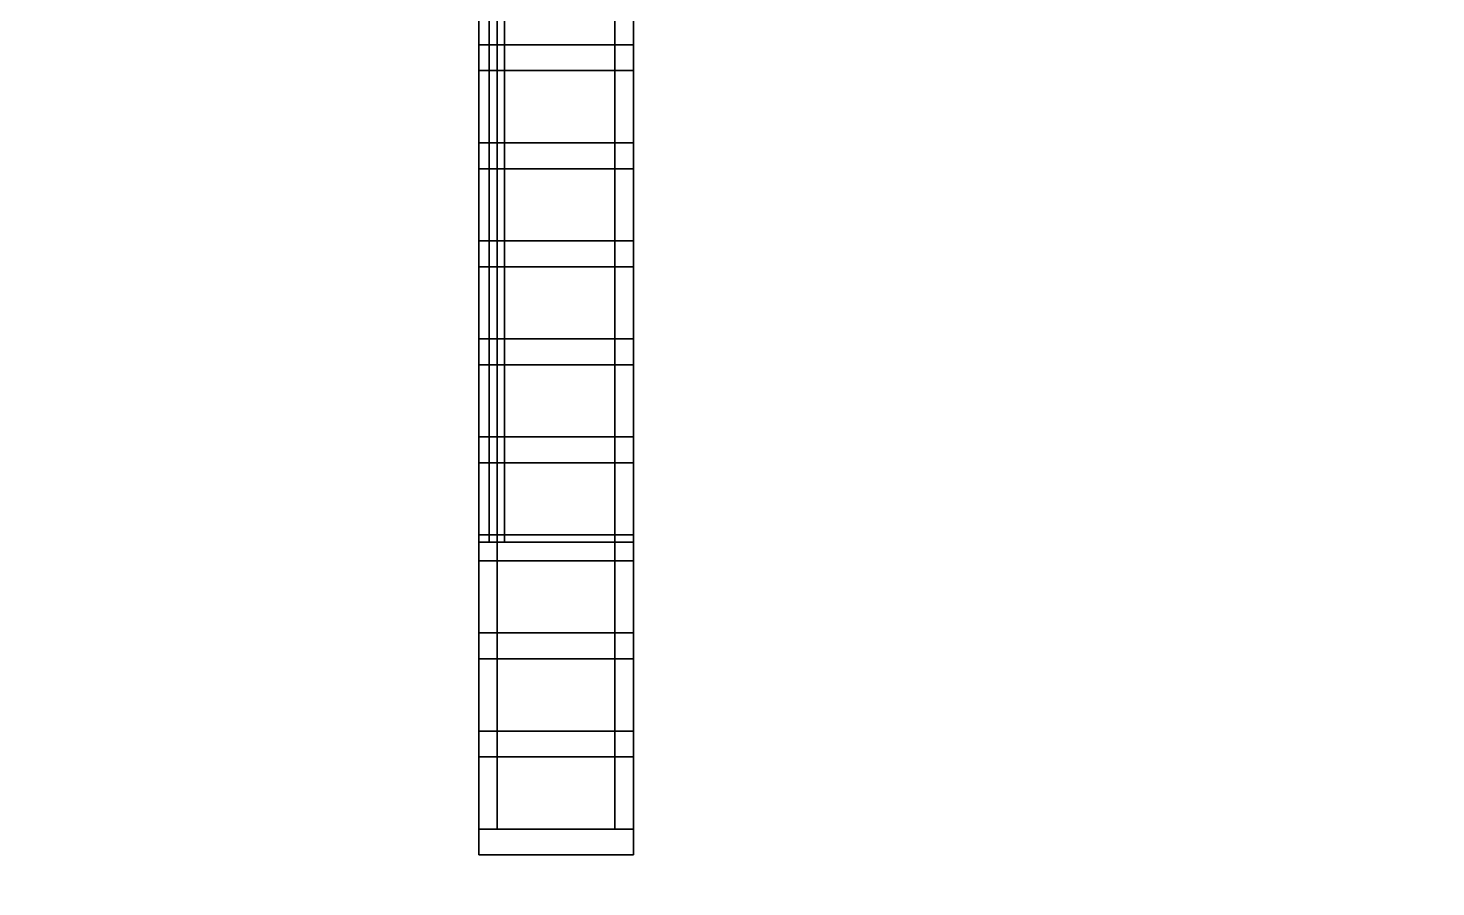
# Model space of a CAD drawing. Extents: x 0 to 4956, y -4930 to 0.
# Drawn here: x 1364 to 2729, y -3445 to -2613 of the extents above; entities that cross this region are included whole.
import ezdxf

# ---------------------------------------------------------------- set-up
doc = ezdxf.new("R2010")
doc.units = 0
for name, color, linetype in [('LAYER0', 7, 'CONTINUOUS'), ('LAYER1278', 45, 'CONTINUOUS'), ('LAYER1279', 45, 'CONTINUOUS'), ('LAYER1281', 45, 'CONTINUOUS'), ('LAYER1284', 45, 'CONTINUOUS'), ('LAYER1285', 45, 'CONTINUOUS'), ('LAYER1286', 45, 'CONTINUOUS'), ('LAYER1287', 45, 'CONTINUOUS'), ('LAYER1289', 45, 'CONTINUOUS'), ('LAYER1293', 45, 'CONTINUOUS'), ('LAYER1296', 45, 'CONTINUOUS'), ('LAYER1298', 45, 'CONTINUOUS'), ('LAYER1299', 45, 'CONTINUOUS'), ('LAYER1302', 45, 'CONTINUOUS'), ('LAYER1306', 45, 'CONTINUOUS'), ('LAYER1307', 45, 'CONTINUOUS'), ('LAYER1308', 45, 'CONTINUOUS'), ('LAYER1309', 45, 'CONTINUOUS'), ('LAYER1310', 45, 'CONTINUOUS'), ('LAYER1311', 45, 'CONTINUOUS'), ('LAYER1312', 45, 'CONTINUOUS'), ('LAYER1321', 45, 'CONTINUOUS'), ('LAYER1322', 45, 'CONTINUOUS'), ('LAYER1323', 45, 'CONTINUOUS'), ('LAYER1324', 45, 'CONTINUOUS'), ('LAYER1325', 45, 'CONTINUOUS'), ('LAYER1326', 45, 'CONTINUOUS'), ('LAYER1335', 45, 'CONTINUOUS')]:
    doc.layers.add(name, color=color, linetype=linetype)

msp = doc.modelspace()

# ---------------------------------------------------------------- linework, layer by layer
at = {"layer": 'LAYER0', "invisible_edges": 1}
for points in [[(4956, 0), (0, -4930), (0, 0), (4956, 0)], [(4956, -4930, 5), (0, 0, 5), (0, -4930, 5), (4956, -4930, 5)], [(0, 0, 5), (4956, -4930, 5), (4956, 0, 5), (0, 0, 5)], [(0, -4930), (4956, 0), (4956, -4930), (0, -4930)]]:
    msp.add_3dface(points, dxfattribs=at)
at = {"layer": 'LAYER1278', "invisible_edges": 1}
for points in [[(1801, -3389, 2549), (1819, -1394, 2549), (1819, -3389, 2549), (1801, -3389, 2549)], [(1819, -1394, 2549), (1801, -3389, 2549), (1801, -1394, 2549), (1819, -1394, 2549)], [(1801, -1394, 2649), (1819, -3389, 2649), (1819, -1394, 2649), (1801, -1394, 2649)], [(1819, -3389, 2649), (1801, -1394, 2649), (1801, -3389, 2649), (1819, -3389, 2649)], [(1801, -3389, 2549), (1801, -1394, 2649), (1801, -1394, 2549), (1801, -3389, 2549)], [(1801, -1394, 2649), (1801, -3389, 2549), (1801, -3389, 2649), (1801, -1394, 2649)], [(1819, -3389, 2649), (1819, -1394, 2549), (1819, -1394, 2649), (1819, -3389, 2649)], [(1819, -1394, 2549), (1819, -3389, 2649), (1819, -3389, 2549), (1819, -1394, 2549)], [(1819, -3389, 2649), (1801, -3389, 2549), (1819, -3389, 2549), (1819, -3389, 2649)], [(1801, -3389, 2549), (1819, -3389, 2649), (1801, -3389, 2649), (1801, -3389, 2549)]]:
    msp.add_3dface(points, dxfattribs=at)
at = {"layer": 'LAYER1279', "invisible_edges": 1}
for points in [[(1801, -3389, 2650), (1951, -3389, 5), (1801, -3389, 5), (1801, -3389, 2650)], [(1951, -3389, 5), (1801, -3389, 2650), (1951, -3389, 2650), (1951, -3389, 5)], [(1801, -3414, 5), (1951, -3389, 5), (1951, -3414, 5), (1801, -3414, 5)], [(1951, -3389, 5), (1801, -3414, 5), (1801, -3389, 5), (1951, -3389, 5)], [(1801, -3389, 2650), (1951, -3414, 2650), (1951, -3389, 2650), (1801, -3389, 2650)], [(1951, -3414, 2650), (1801, -3389, 2650), (1801, -3414, 2650), (1951, -3414, 2650)], [(1801, -3414, 5), (1801, -3389, 2650), (1801, -3389, 5), (1801, -3414, 5)], [(1801, -3389, 2650), (1801, -3414, 5), (1801, -3414, 2650), (1801, -3389, 2650)], [(1951, -3414, 2650), (1951, -3389, 5), (1951, -3389, 2650), (1951, -3414, 2650)], [(1951, -3389, 5), (1951, -3414, 2650), (1951, -3414, 5), (1951, -3389, 5)], [(1951, -3414, 2650), (1801, -3414, 5), (1951, -3414, 5), (1951, -3414, 2650)], [(1801, -3414, 5), (1951, -3414, 2650), (1801, -3414, 2650), (1801, -3414, 5)]]:
    msp.add_3dface(points, dxfattribs=at)
at = {"layer": 'LAYER1281', "invisible_edges": 1}
for points in [[(1801, -3389, 5), (1819, -1412, 5), (1819, -3389, 5), (1801, -3389, 5)], [(1819, -1412, 5), (1801, -3389, 5), (1801, -1412, 5), (1819, -1412, 5)], [(1801, -1412, 75), (1819, -3389, 75), (1819, -1412, 75), (1801, -1412, 75)], [(1819, -3389, 75), (1801, -1412, 75), (1801, -3389, 75), (1819, -3389, 75)], [(1801, -3389, 5), (1801, -1412, 75), (1801, -1412, 5), (1801, -3389, 5)], [(1801, -1412, 75), (1801, -3389, 5), (1801, -3389, 75), (1801, -1412, 75)], [(1819, -3389, 75), (1819, -1412, 5), (1819, -1412, 75), (1819, -3389, 75)], [(1819, -1412, 5), (1819, -3389, 75), (1819, -3389, 5), (1819, -1412, 5)], [(1819, -3389, 75), (1801, -3389, 5), (1819, -3389, 5), (1819, -3389, 75)], [(1801, -3389, 5), (1819, -3389, 75), (1801, -3389, 75), (1801, -3389, 5)]]:
    msp.add_3dface(points, dxfattribs=at)
at = {"layer": 'LAYER1284', "invisible_edges": 1}
for points in [[(1811, -3111, 1857), (1811, -1887, 1123), (1811, -3111, 1123), (1811, -3111, 1857)], [(1811, -1887, 1123), (1811, -3111, 1857), (1811, -1887, 1857), (1811, -1887, 1123)], [(1826, -3111, 1123), (1811, -1887, 1123), (1826, -1887, 1123), (1826, -3111, 1123)], [(1811, -1887, 1123), (1826, -3111, 1123), (1811, -3111, 1123), (1811, -1887, 1123)], [(1811, -3111, 1857), (1826, -1887, 1857), (1811, -1887, 1857), (1811, -3111, 1857)], [(1826, -1887, 1857), (1811, -3111, 1857), (1826, -3111, 1857), (1826, -1887, 1857)], [(1826, -1887, 1857), (1826, -3111, 1123), (1826, -1887, 1123), (1826, -1887, 1857)], [(1826, -3111, 1123), (1826, -1887, 1857), (1826, -3111, 1857), (1826, -3111, 1123)], [(1826, -3111, 1123), (1811, -3111, 1857), (1811, -3111, 1123), (1826, -3111, 1123)], [(1811, -3111, 1857), (1826, -3111, 1123), (1826, -3111, 1857), (1811, -3111, 1857)]]:
    msp.add_3dface(points, dxfattribs=at)
at = {"layer": 'LAYER1285', "invisible_edges": 1}
for points in [[(1951, -3199, 90), (1801, -3199, 2534), (1951, -3199, 2534), (1951, -3199, 90)], [(1801, -3199, 2534), (1951, -3199, 90), (1801, -3199, 90), (1801, -3199, 2534)], [(1951, -3224, 2534), (1801, -3199, 2534), (1801, -3224, 2534), (1951, -3224, 2534)], [(1801, -3199, 2534), (1951, -3224, 2534), (1951, -3199, 2534), (1801, -3199, 2534)], [(1801, -3224, 90), (1801, -3199, 2534), (1801, -3199, 90), (1801, -3224, 90)], [(1801, -3199, 2534), (1801, -3224, 90), (1801, -3224, 2534), (1801, -3199, 2534)], [(1951, -3199, 90), (1801, -3224, 90), (1801, -3199, 90), (1951, -3199, 90)], [(1801, -3224, 90), (1951, -3199, 90), (1951, -3224, 90), (1801, -3224, 90)], [(1951, -3224, 2534), (1951, -3199, 90), (1951, -3199, 2534), (1951, -3224, 2534)], [(1951, -3199, 90), (1951, -3224, 2534), (1951, -3224, 90), (1951, -3199, 90)], [(1801, -3224, 90), (1951, -3224, 2534), (1801, -3224, 2534), (1801, -3224, 90)], [(1951, -3224, 2534), (1801, -3224, 90), (1951, -3224, 90), (1951, -3224, 2534)]]:
    msp.add_3dface(points, dxfattribs=at)
at = {"layer": 'LAYER1286', "invisible_edges": 1}
for points in [[(1933, -3389, 2549), (1951, -1544, 2549), (1951, -3389, 2549), (1933, -3389, 2549)], [(1951, -1544, 2549), (1933, -3389, 2549), (1933, -1544, 2549), (1951, -1544, 2549)], [(1933, -1544, 2649), (1951, -3389, 2649), (1951, -1544, 2649), (1933, -1544, 2649)], [(1951, -3389, 2649), (1933, -1544, 2649), (1933, -3389, 2649), (1951, -3389, 2649)], [(1933, -3389, 2549), (1933, -1544, 2649), (1933, -1544, 2549), (1933, -3389, 2549)], [(1933, -1544, 2649), (1933, -3389, 2549), (1933, -3389, 2649), (1933, -1544, 2649)], [(1951, -3389, 2649), (1951, -1544, 2549), (1951, -1544, 2649), (1951, -3389, 2649)], [(1951, -1544, 2549), (1951, -3389, 2649), (1951, -3389, 2549), (1951, -1544, 2549)], [(1951, -3389, 2649), (1933, -3389, 2549), (1951, -3389, 2549), (1951, -3389, 2649)], [(1933, -3389, 2549), (1951, -3389, 2649), (1933, -3389, 2649), (1933, -3389, 2549)]]:
    msp.add_3dface(points, dxfattribs=at)
at = {"layer": 'LAYER1287', "invisible_edges": 1}
for points in [[(1951, -3111, 1123), (1801, -3129, 1123), (1801, -3111, 1123), (1951, -3111, 1123)], [(1801, -3129, 1123), (1951, -3111, 1123), (1951, -3129, 1123), (1801, -3129, 1123)], [(1801, -3111, 1857), (1801, -3129, 1123), (1801, -3129, 1857), (1801, -3111, 1857)], [(1801, -3129, 1123), (1801, -3111, 1857), (1801, -3111, 1123), (1801, -3129, 1123)], [(1951, -3129, 1857), (1801, -3111, 1857), (1801, -3129, 1857), (1951, -3129, 1857)], [(1801, -3111, 1857), (1951, -3129, 1857), (1951, -3111, 1857), (1801, -3111, 1857)], [(1801, -3111, 1857), (1951, -3111, 1123), (1801, -3111, 1123), (1801, -3111, 1857)], [(1951, -3111, 1123), (1801, -3111, 1857), (1951, -3111, 1857), (1951, -3111, 1123)], [(1951, -3111, 1123), (1951, -3129, 1857), (1951, -3129, 1123), (1951, -3111, 1123)], [(1951, -3129, 1857), (1951, -3111, 1123), (1951, -3111, 1857), (1951, -3129, 1857)], [(1951, -3129, 1857), (1801, -3129, 1123), (1951, -3129, 1123), (1951, -3129, 1857)], [(1801, -3129, 1123), (1951, -3129, 1857), (1801, -3129, 1857), (1801, -3129, 1123)]]:
    msp.add_3dface(points, dxfattribs=at)
at = {"layer": 'LAYER1289', "invisible_edges": 1}
for points in [[(1951, -3129, 1857), (1801, -1869, 1857), (1951, -1869, 1857), (1951, -3129, 1857)], [(1801, -1869, 1857), (1951, -3129, 1857), (1801, -3129, 1857), (1801, -1869, 1857)], [(1801, -3129, 1875), (1801, -1869, 1857), (1801, -3129, 1857), (1801, -3129, 1875)], [(1801, -1869, 1857), (1801, -3129, 1875), (1801, -1869, 1875), (1801, -1869, 1857)], [(1801, -3129, 1875), (1951, -1869, 1875), (1801, -1869, 1875), (1801, -3129, 1875)], [(1951, -1869, 1875), (1801, -3129, 1875), (1951, -3129, 1875), (1951, -1869, 1875)], [(1951, -1869, 1875), (1951, -3129, 1857), (1951, -1869, 1857), (1951, -1869, 1875)], [(1951, -3129, 1857), (1951, -1869, 1875), (1951, -3129, 1875), (1951, -3129, 1857)], [(1951, -3129, 1857), (1801, -3129, 1875), (1801, -3129, 1857), (1951, -3129, 1857)], [(1801, -3129, 1875), (1951, -3129, 1857), (1951, -3129, 1875), (1801, -3129, 1875)]]:
    msp.add_3dface(points, dxfattribs=at)
at = {"layer": 'LAYER1293', "invisible_edges": 1}
for points in [[(1951, -3129, 1105), (1801, -1869, 1105), (1951, -1869, 1105), (1951, -3129, 1105)], [(1801, -1869, 1105), (1951, -3129, 1105), (1801, -3129, 1105), (1801, -1869, 1105)], [(1801, -3129, 1123), (1801, -1869, 1105), (1801, -3129, 1105), (1801, -3129, 1123)], [(1801, -1869, 1105), (1801, -3129, 1123), (1801, -1869, 1123), (1801, -1869, 1105)], [(1801, -3129, 1123), (1951, -1869, 1123), (1801, -1869, 1123), (1801, -3129, 1123)], [(1951, -1869, 1123), (1801, -3129, 1123), (1951, -3129, 1123), (1951, -1869, 1123)], [(1951, -1869, 1123), (1951, -3129, 1105), (1951, -1869, 1105), (1951, -1869, 1123)], [(1951, -3129, 1105), (1951, -1869, 1123), (1951, -3129, 1123), (1951, -3129, 1105)], [(1951, -3129, 1105), (1801, -3129, 1123), (1801, -3129, 1105), (1951, -3129, 1105)], [(1801, -3129, 1123), (1951, -3129, 1105), (1951, -3129, 1123), (1801, -3129, 1123)]]:
    msp.add_3dface(points, dxfattribs=at)
at = {"layer": 'LAYER1296', "invisible_edges": 1}
for points in [[(1951, -3389, 75), (1801, -1394, 75), (1951, -1394, 75), (1951, -3389, 75)], [(1801, -1394, 75), (1951, -3389, 75), (1801, -3389, 75), (1801, -1394, 75)], [(1801, -3389, 90), (1801, -1394, 75), (1801, -3389, 75), (1801, -3389, 90)], [(1801, -1394, 75), (1801, -3389, 90), (1801, -1394, 90), (1801, -1394, 75)], [(1801, -3389, 90), (1951, -1394, 90), (1801, -1394, 90), (1801, -3389, 90)], [(1951, -1394, 90), (1801, -3389, 90), (1951, -3389, 90), (1951, -1394, 90)], [(1951, -1394, 90), (1951, -3389, 75), (1951, -1394, 75), (1951, -1394, 90)], [(1951, -3389, 75), (1951, -1394, 90), (1951, -3389, 90), (1951, -3389, 75)], [(1951, -3389, 75), (1801, -3389, 90), (1801, -3389, 75), (1951, -3389, 75)], [(1801, -3389, 90), (1951, -3389, 75), (1951, -3389, 90), (1801, -3389, 90)]]:
    msp.add_3dface(points, dxfattribs=at)
at = {"layer": 'LAYER1298', "invisible_edges": 1}
for points in [[(1951, -3389, 2534), (1801, -1394, 2534), (1951, -1394, 2534), (1951, -3389, 2534)], [(1801, -1394, 2534), (1951, -3389, 2534), (1801, -3389, 2534), (1801, -1394, 2534)], [(1801, -3389, 2549), (1801, -1394, 2534), (1801, -3389, 2534), (1801, -3389, 2549)], [(1801, -1394, 2534), (1801, -3389, 2549), (1801, -1394, 2549), (1801, -1394, 2534)], [(1801, -3389, 2549), (1951, -1394, 2549), (1801, -1394, 2549), (1801, -3389, 2549)], [(1951, -1394, 2549), (1801, -3389, 2549), (1951, -3389, 2549), (1951, -1394, 2549)], [(1951, -1394, 2549), (1951, -3389, 2534), (1951, -1394, 2534), (1951, -1394, 2549)], [(1951, -3389, 2534), (1951, -1394, 2549), (1951, -3389, 2549), (1951, -3389, 2534)], [(1951, -3389, 2534), (1801, -3389, 2549), (1801, -3389, 2534), (1951, -3389, 2534)], [(1801, -3389, 2549), (1951, -3389, 2534), (1951, -3389, 2549), (1801, -3389, 2549)]]:
    msp.add_3dface(points, dxfattribs=at)
at = {"layer": 'LAYER1299', "invisible_edges": 1}
for points in [[(1933, -3389, 5), (1951, -1412, 5), (1951, -3389, 5), (1933, -3389, 5)], [(1951, -1412, 5), (1933, -3389, 5), (1933, -1412, 5), (1951, -1412, 5)], [(1933, -1412, 75), (1951, -3389, 75), (1951, -1412, 75), (1933, -1412, 75)], [(1951, -3389, 75), (1933, -1412, 75), (1933, -3389, 75), (1951, -3389, 75)], [(1933, -3389, 5), (1933, -1412, 75), (1933, -1412, 5), (1933, -3389, 5)], [(1933, -1412, 75), (1933, -3389, 5), (1933, -3389, 75), (1933, -1412, 75)], [(1951, -3389, 75), (1951, -1412, 5), (1951, -1412, 75), (1951, -3389, 75)], [(1951, -1412, 5), (1951, -3389, 75), (1951, -3389, 5), (1951, -1412, 5)], [(1951, -3389, 75), (1933, -3389, 5), (1951, -3389, 5), (1951, -3389, 75)], [(1933, -3389, 5), (1951, -3389, 75), (1933, -3389, 75), (1933, -3389, 5)]]:
    msp.add_3dface(points, dxfattribs=at)
at = {"layer": 'LAYER1302', "invisible_edges": 1}
for points in [[(1951, -3294, 90), (1801, -3294, 2534), (1951, -3294, 2534), (1951, -3294, 90)], [(1801, -3294, 2534), (1951, -3294, 90), (1801, -3294, 90), (1801, -3294, 2534)], [(1951, -3319, 2534), (1801, -3294, 2534), (1801, -3319, 2534), (1951, -3319, 2534)], [(1801, -3294, 2534), (1951, -3319, 2534), (1951, -3294, 2534), (1801, -3294, 2534)], [(1801, -3319, 90), (1801, -3294, 2534), (1801, -3294, 90), (1801, -3319, 90)], [(1801, -3294, 2534), (1801, -3319, 90), (1801, -3319, 2534), (1801, -3294, 2534)], [(1951, -3294, 90), (1801, -3319, 90), (1801, -3294, 90), (1951, -3294, 90)], [(1801, -3319, 90), (1951, -3294, 90), (1951, -3319, 90), (1801, -3319, 90)], [(1951, -3319, 2534), (1951, -3294, 90), (1951, -3294, 2534), (1951, -3319, 2534)], [(1951, -3294, 90), (1951, -3319, 2534), (1951, -3319, 90), (1951, -3294, 90)], [(1801, -3319, 90), (1951, -3319, 2534), (1801, -3319, 2534), (1801, -3319, 90)], [(1951, -3319, 2534), (1801, -3319, 90), (1951, -3319, 90), (1951, -3319, 2534)]]:
    msp.add_3dface(points, dxfattribs=at)
at = {"layer": 'LAYER1306', "invisible_edges": 1}
for points in [[(1951, -3129, 1087), (1801, -1869, 1087), (1951, -1869, 1087), (1951, -3129, 1087)], [(1801, -1869, 1087), (1951, -3129, 1087), (1801, -3129, 1087), (1801, -1869, 1087)], [(1801, -3129, 1105), (1801, -1869, 1087), (1801, -3129, 1087), (1801, -3129, 1105)], [(1801, -1869, 1087), (1801, -3129, 1105), (1801, -1869, 1105), (1801, -1869, 1087)], [(1801, -3129, 1105), (1951, -1869, 1105), (1801, -1869, 1105), (1801, -3129, 1105)], [(1951, -1869, 1105), (1801, -3129, 1105), (1951, -3129, 1105), (1951, -1869, 1105)], [(1951, -1869, 1105), (1951, -3129, 1087), (1951, -1869, 1087), (1951, -1869, 1105)], [(1951, -3129, 1087), (1951, -1869, 1105), (1951, -3129, 1105), (1951, -3129, 1087)], [(1951, -3129, 1087), (1801, -3129, 1105), (1801, -3129, 1087), (1951, -3129, 1087)], [(1801, -3129, 1105), (1951, -3129, 1087), (1951, -3129, 1105), (1801, -3129, 1105)]]:
    msp.add_3dface(points, dxfattribs=at)
at = {"layer": 'LAYER1307', "invisible_edges": 1}
for points in [[(1951, -3129, 1875), (1801, -1869, 1875), (1951, -1869, 1875), (1951, -3129, 1875)], [(1801, -1869, 1875), (1951, -3129, 1875), (1801, -3129, 1875), (1801, -1869, 1875)], [(1801, -3129, 1893), (1801, -1869, 1875), (1801, -3129, 1875), (1801, -3129, 1893)], [(1801, -1869, 1875), (1801, -3129, 1893), (1801, -1869, 1893), (1801, -1869, 1875)], [(1801, -3129, 1893), (1951, -1869, 1893), (1801, -1869, 1893), (1801, -3129, 1893)], [(1951, -1869, 1893), (1801, -3129, 1893), (1951, -3129, 1893), (1951, -1869, 1893)], [(1951, -1869, 1893), (1951, -3129, 1875), (1951, -1869, 1875), (1951, -1869, 1893)], [(1951, -3129, 1875), (1951, -1869, 1893), (1951, -3129, 1893), (1951, -3129, 1875)], [(1951, -3129, 1875), (1801, -3129, 1893), (1801, -3129, 1875), (1951, -3129, 1875)], [(1801, -3129, 1893), (1951, -3129, 1875), (1951, -3129, 1893), (1801, -3129, 1893)]]:
    msp.add_3dface(points, dxfattribs=at)
at = {"layer": 'LAYER1308', "invisible_edges": 1}
for points in [[(1951, -3009, 1893), (1801, -3009, 2534), (1951, -3009, 2534), (1951, -3009, 1893)], [(1801, -3009, 2534), (1951, -3009, 1893), (1801, -3009, 1893), (1801, -3009, 2534)], [(1951, -3034, 2534), (1801, -3009, 2534), (1801, -3034, 2534), (1951, -3034, 2534)], [(1801, -3009, 2534), (1951, -3034, 2534), (1951, -3009, 2534), (1801, -3009, 2534)], [(1801, -3034, 1893), (1801, -3009, 2534), (1801, -3009, 1893), (1801, -3034, 1893)], [(1801, -3009, 2534), (1801, -3034, 1893), (1801, -3034, 2534), (1801, -3009, 2534)], [(1951, -3009, 1893), (1801, -3034, 1893), (1801, -3009, 1893), (1951, -3009, 1893)], [(1801, -3034, 1893), (1951, -3009, 1893), (1951, -3034, 1893), (1801, -3034, 1893)], [(1951, -3034, 2534), (1951, -3009, 1893), (1951, -3009, 2534), (1951, -3034, 2534)], [(1951, -3009, 1893), (1951, -3034, 2534), (1951, -3034, 1893), (1951, -3009, 1893)], [(1801, -3034, 1893), (1951, -3034, 2534), (1801, -3034, 2534), (1801, -3034, 1893)], [(1951, -3034, 2534), (1801, -3034, 1893), (1951, -3034, 1893), (1951, -3034, 2534)]]:
    msp.add_3dface(points, dxfattribs=at)
at = {"layer": 'LAYER1309', "invisible_edges": 1}
for points in [[(1951, -2914, 1893), (1801, -2914, 2534), (1951, -2914, 2534), (1951, -2914, 1893)], [(1801, -2914, 2534), (1951, -2914, 1893), (1801, -2914, 1893), (1801, -2914, 2534)], [(1951, -2939, 2534), (1801, -2914, 2534), (1801, -2939, 2534), (1951, -2939, 2534)], [(1801, -2914, 2534), (1951, -2939, 2534), (1951, -2914, 2534), (1801, -2914, 2534)], [(1801, -2939, 1893), (1801, -2914, 2534), (1801, -2914, 1893), (1801, -2939, 1893)], [(1801, -2914, 2534), (1801, -2939, 1893), (1801, -2939, 2534), (1801, -2914, 2534)], [(1951, -2914, 1893), (1801, -2939, 1893), (1801, -2914, 1893), (1951, -2914, 1893)], [(1801, -2939, 1893), (1951, -2914, 1893), (1951, -2939, 1893), (1801, -2939, 1893)], [(1951, -2939, 2534), (1951, -2914, 1893), (1951, -2914, 2534), (1951, -2939, 2534)], [(1951, -2914, 1893), (1951, -2939, 2534), (1951, -2939, 1893), (1951, -2914, 1893)], [(1801, -2939, 1893), (1951, -2939, 2534), (1801, -2939, 2534), (1801, -2939, 1893)], [(1951, -2939, 2534), (1801, -2939, 1893), (1951, -2939, 1893), (1951, -2939, 2534)]]:
    msp.add_3dface(points, dxfattribs=at)
at = {"layer": 'LAYER1310', "invisible_edges": 1}
for points in [[(1951, -2819, 1893), (1801, -2819, 2534), (1951, -2819, 2534), (1951, -2819, 1893)], [(1801, -2819, 2534), (1951, -2819, 1893), (1801, -2819, 1893), (1801, -2819, 2534)], [(1951, -2844, 2534), (1801, -2819, 2534), (1801, -2844, 2534), (1951, -2844, 2534)], [(1801, -2819, 2534), (1951, -2844, 2534), (1951, -2819, 2534), (1801, -2819, 2534)], [(1801, -2844, 1893), (1801, -2819, 2534), (1801, -2819, 1893), (1801, -2844, 1893)], [(1801, -2819, 2534), (1801, -2844, 1893), (1801, -2844, 2534), (1801, -2819, 2534)], [(1951, -2819, 1893), (1801, -2844, 1893), (1801, -2819, 1893), (1951, -2819, 1893)], [(1801, -2844, 1893), (1951, -2819, 1893), (1951, -2844, 1893), (1801, -2844, 1893)], [(1951, -2844, 2534), (1951, -2819, 1893), (1951, -2819, 2534), (1951, -2844, 2534)], [(1951, -2819, 1893), (1951, -2844, 2534), (1951, -2844, 1893), (1951, -2819, 1893)], [(1801, -2844, 1893), (1951, -2844, 2534), (1801, -2844, 2534), (1801, -2844, 1893)], [(1951, -2844, 2534), (1801, -2844, 1893), (1951, -2844, 1893), (1951, -2844, 2534)]]:
    msp.add_3dface(points, dxfattribs=at)
at = {"layer": 'LAYER1311', "invisible_edges": 1}
for points in [[(1951, -2724, 1893), (1801, -2724, 2534), (1951, -2724, 2534), (1951, -2724, 1893)], [(1801, -2724, 2534), (1951, -2724, 1893), (1801, -2724, 1893), (1801, -2724, 2534)], [(1951, -2749, 2534), (1801, -2724, 2534), (1801, -2749, 2534), (1951, -2749, 2534)], [(1801, -2724, 2534), (1951, -2749, 2534), (1951, -2724, 2534), (1801, -2724, 2534)], [(1801, -2749, 1893), (1801, -2724, 2534), (1801, -2724, 1893), (1801, -2749, 1893)], [(1801, -2724, 2534), (1801, -2749, 1893), (1801, -2749, 2534), (1801, -2724, 2534)], [(1951, -2724, 1893), (1801, -2749, 1893), (1801, -2724, 1893), (1951, -2724, 1893)], [(1801, -2749, 1893), (1951, -2724, 1893), (1951, -2749, 1893), (1801, -2749, 1893)], [(1951, -2749, 2534), (1951, -2724, 1893), (1951, -2724, 2534), (1951, -2749, 2534)], [(1951, -2724, 1893), (1951, -2749, 2534), (1951, -2749, 1893), (1951, -2724, 1893)], [(1801, -2749, 1893), (1951, -2749, 2534), (1801, -2749, 2534), (1801, -2749, 1893)], [(1951, -2749, 2534), (1801, -2749, 1893), (1951, -2749, 1893), (1951, -2749, 2534)]]:
    msp.add_3dface(points, dxfattribs=at)
at = {"layer": 'LAYER1312', "invisible_edges": 1}
for points in [[(1951, -2629, 1893), (1801, -2629, 2534), (1951, -2629, 2534), (1951, -2629, 1893)], [(1801, -2629, 2534), (1951, -2629, 1893), (1801, -2629, 1893), (1801, -2629, 2534)], [(1951, -2654, 2534), (1801, -2629, 2534), (1801, -2654, 2534), (1951, -2654, 2534)], [(1801, -2629, 2534), (1951, -2654, 2534), (1951, -2629, 2534), (1801, -2629, 2534)], [(1801, -2654, 1893), (1801, -2629, 2534), (1801, -2629, 1893), (1801, -2654, 1893)], [(1801, -2629, 2534), (1801, -2654, 1893), (1801, -2654, 2534), (1801, -2629, 2534)], [(1951, -2629, 1893), (1801, -2654, 1893), (1801, -2629, 1893), (1951, -2629, 1893)], [(1801, -2654, 1893), (1951, -2629, 1893), (1951, -2654, 1893), (1801, -2654, 1893)], [(1951, -2654, 2534), (1951, -2629, 1893), (1951, -2629, 2534), (1951, -2654, 2534)], [(1951, -2629, 1893), (1951, -2654, 2534), (1951, -2654, 1893), (1951, -2629, 1893)], [(1801, -2654, 1893), (1951, -2654, 2534), (1801, -2654, 2534), (1801, -2654, 1893)], [(1951, -2654, 2534), (1801, -2654, 1893), (1951, -2654, 1893), (1951, -2654, 2534)]]:
    msp.add_3dface(points, dxfattribs=at)
at = {"layer": 'LAYER1321', "invisible_edges": 1}
for points in [[(1951, -3104, 1893), (1801, -3104, 2534), (1951, -3104, 2534), (1951, -3104, 1893)], [(1801, -3104, 2534), (1951, -3104, 1893), (1801, -3104, 1893), (1801, -3104, 2534)], [(1951, -3129, 2534), (1801, -3104, 2534), (1801, -3129, 2534), (1951, -3129, 2534)], [(1801, -3104, 2534), (1951, -3129, 2534), (1951, -3104, 2534), (1801, -3104, 2534)], [(1801, -3129, 1893), (1801, -3104, 2534), (1801, -3104, 1893), (1801, -3129, 1893)], [(1801, -3104, 2534), (1801, -3129, 1893), (1801, -3129, 2534), (1801, -3104, 2534)], [(1951, -3104, 1893), (1801, -3129, 1893), (1801, -3104, 1893), (1951, -3104, 1893)], [(1801, -3129, 1893), (1951, -3104, 1893), (1951, -3129, 1893), (1801, -3129, 1893)], [(1951, -3129, 2534), (1951, -3104, 1893), (1951, -3104, 2534), (1951, -3129, 2534)], [(1951, -3104, 1893), (1951, -3129, 2534), (1951, -3129, 1893), (1951, -3104, 1893)], [(1801, -3129, 1893), (1951, -3129, 2534), (1801, -3129, 2534), (1801, -3129, 1893)], [(1951, -3129, 2534), (1801, -3129, 1893), (1951, -3129, 1893), (1951, -3129, 2534)]]:
    msp.add_3dface(points, dxfattribs=at)
at = {"layer": 'LAYER1322', "invisible_edges": 1}
for points in [[(1951, -3009, 90), (1801, -3009, 1087), (1951, -3009, 1087), (1951, -3009, 90)], [(1801, -3009, 1087), (1951, -3009, 90), (1801, -3009, 90), (1801, -3009, 1087)], [(1951, -3034, 1087), (1801, -3009, 1087), (1801, -3034, 1087), (1951, -3034, 1087)], [(1801, -3009, 1087), (1951, -3034, 1087), (1951, -3009, 1087), (1801, -3009, 1087)], [(1801, -3034, 90), (1801, -3009, 1087), (1801, -3009, 90), (1801, -3034, 90)], [(1801, -3009, 1087), (1801, -3034, 90), (1801, -3034, 1087), (1801, -3009, 1087)], [(1951, -3009, 90), (1801, -3034, 90), (1801, -3009, 90), (1951, -3009, 90)], [(1801, -3034, 90), (1951, -3009, 90), (1951, -3034, 90), (1801, -3034, 90)], [(1951, -3034, 1087), (1951, -3009, 90), (1951, -3009, 1087), (1951, -3034, 1087)], [(1951, -3009, 90), (1951, -3034, 1087), (1951, -3034, 90), (1951, -3009, 90)], [(1801, -3034, 90), (1951, -3034, 1087), (1801, -3034, 1087), (1801, -3034, 90)], [(1951, -3034, 1087), (1801, -3034, 90), (1951, -3034, 90), (1951, -3034, 1087)]]:
    msp.add_3dface(points, dxfattribs=at)
at = {"layer": 'LAYER1323', "invisible_edges": 1}
for points in [[(1951, -2914, 90), (1801, -2914, 1087), (1951, -2914, 1087), (1951, -2914, 90)], [(1801, -2914, 1087), (1951, -2914, 90), (1801, -2914, 90), (1801, -2914, 1087)], [(1951, -2939, 1087), (1801, -2914, 1087), (1801, -2939, 1087), (1951, -2939, 1087)], [(1801, -2914, 1087), (1951, -2939, 1087), (1951, -2914, 1087), (1801, -2914, 1087)], [(1801, -2939, 90), (1801, -2914, 1087), (1801, -2914, 90), (1801, -2939, 90)], [(1801, -2914, 1087), (1801, -2939, 90), (1801, -2939, 1087), (1801, -2914, 1087)], [(1951, -2914, 90), (1801, -2939, 90), (1801, -2914, 90), (1951, -2914, 90)], [(1801, -2939, 90), (1951, -2914, 90), (1951, -2939, 90), (1801, -2939, 90)], [(1951, -2939, 1087), (1951, -2914, 90), (1951, -2914, 1087), (1951, -2939, 1087)], [(1951, -2914, 90), (1951, -2939, 1087), (1951, -2939, 90), (1951, -2914, 90)], [(1801, -2939, 90), (1951, -2939, 1087), (1801, -2939, 1087), (1801, -2939, 90)], [(1951, -2939, 1087), (1801, -2939, 90), (1951, -2939, 90), (1951, -2939, 1087)]]:
    msp.add_3dface(points, dxfattribs=at)
at = {"layer": 'LAYER1324', "invisible_edges": 1}
for points in [[(1951, -2819, 90), (1801, -2819, 1087), (1951, -2819, 1087), (1951, -2819, 90)], [(1801, -2819, 1087), (1951, -2819, 90), (1801, -2819, 90), (1801, -2819, 1087)], [(1951, -2844, 1087), (1801, -2819, 1087), (1801, -2844, 1087), (1951, -2844, 1087)], [(1801, -2819, 1087), (1951, -2844, 1087), (1951, -2819, 1087), (1801, -2819, 1087)], [(1801, -2844, 90), (1801, -2819, 1087), (1801, -2819, 90), (1801, -2844, 90)], [(1801, -2819, 1087), (1801, -2844, 90), (1801, -2844, 1087), (1801, -2819, 1087)], [(1951, -2819, 90), (1801, -2844, 90), (1801, -2819, 90), (1951, -2819, 90)], [(1801, -2844, 90), (1951, -2819, 90), (1951, -2844, 90), (1801, -2844, 90)], [(1951, -2844, 1087), (1951, -2819, 90), (1951, -2819, 1087), (1951, -2844, 1087)], [(1951, -2819, 90), (1951, -2844, 1087), (1951, -2844, 90), (1951, -2819, 90)], [(1801, -2844, 90), (1951, -2844, 1087), (1801, -2844, 1087), (1801, -2844, 90)], [(1951, -2844, 1087), (1801, -2844, 90), (1951, -2844, 90), (1951, -2844, 1087)]]:
    msp.add_3dface(points, dxfattribs=at)
at = {"layer": 'LAYER1325', "invisible_edges": 1}
for points in [[(1951, -2724, 90), (1801, -2724, 1087), (1951, -2724, 1087), (1951, -2724, 90)], [(1801, -2724, 1087), (1951, -2724, 90), (1801, -2724, 90), (1801, -2724, 1087)], [(1951, -2749, 1087), (1801, -2724, 1087), (1801, -2749, 1087), (1951, -2749, 1087)], [(1801, -2724, 1087), (1951, -2749, 1087), (1951, -2724, 1087), (1801, -2724, 1087)], [(1801, -2749, 90), (1801, -2724, 1087), (1801, -2724, 90), (1801, -2749, 90)], [(1801, -2724, 1087), (1801, -2749, 90), (1801, -2749, 1087), (1801, -2724, 1087)], [(1951, -2724, 90), (1801, -2749, 90), (1801, -2724, 90), (1951, -2724, 90)], [(1801, -2749, 90), (1951, -2724, 90), (1951, -2749, 90), (1801, -2749, 90)], [(1951, -2749, 1087), (1951, -2724, 90), (1951, -2724, 1087), (1951, -2749, 1087)], [(1951, -2724, 90), (1951, -2749, 1087), (1951, -2749, 90), (1951, -2724, 90)], [(1801, -2749, 90), (1951, -2749, 1087), (1801, -2749, 1087), (1801, -2749, 90)], [(1951, -2749, 1087), (1801, -2749, 90), (1951, -2749, 90), (1951, -2749, 1087)]]:
    msp.add_3dface(points, dxfattribs=at)
at = {"layer": 'LAYER1326', "invisible_edges": 1}
for points in [[(1951, -2629, 90), (1801, -2629, 1087), (1951, -2629, 1087), (1951, -2629, 90)], [(1801, -2629, 1087), (1951, -2629, 90), (1801, -2629, 90), (1801, -2629, 1087)], [(1951, -2654, 1087), (1801, -2629, 1087), (1801, -2654, 1087), (1951, -2654, 1087)], [(1801, -2629, 1087), (1951, -2654, 1087), (1951, -2629, 1087), (1801, -2629, 1087)], [(1801, -2654, 90), (1801, -2629, 1087), (1801, -2629, 90), (1801, -2654, 90)], [(1801, -2629, 1087), (1801, -2654, 90), (1801, -2654, 1087), (1801, -2629, 1087)], [(1951, -2629, 90), (1801, -2654, 90), (1801, -2629, 90), (1951, -2629, 90)], [(1801, -2654, 90), (1951, -2629, 90), (1951, -2654, 90), (1801, -2654, 90)], [(1951, -2654, 1087), (1951, -2629, 90), (1951, -2629, 1087), (1951, -2654, 1087)], [(1951, -2629, 90), (1951, -2654, 1087), (1951, -2654, 90), (1951, -2629, 90)], [(1801, -2654, 90), (1951, -2654, 1087), (1801, -2654, 1087), (1801, -2654, 90)], [(1951, -2654, 1087), (1801, -2654, 90), (1951, -2654, 90), (1951, -2654, 1087)]]:
    msp.add_3dface(points, dxfattribs=at)
at = {"layer": 'LAYER1335', "invisible_edges": 1}
for points in [[(1951, -3104, 90), (1801, -3104, 1087), (1951, -3104, 1087), (1951, -3104, 90)], [(1801, -3104, 1087), (1951, -3104, 90), (1801, -3104, 90), (1801, -3104, 1087)], [(1951, -3129, 1087), (1801, -3104, 1087), (1801, -3129, 1087), (1951, -3129, 1087)], [(1801, -3104, 1087), (1951, -3129, 1087), (1951, -3104, 1087), (1801, -3104, 1087)], [(1801, -3129, 90), (1801, -3104, 1087), (1801, -3104, 90), (1801, -3129, 90)], [(1801, -3104, 1087), (1801, -3129, 90), (1801, -3129, 1087), (1801, -3104, 1087)], [(1951, -3104, 90), (1801, -3129, 90), (1801, -3104, 90), (1951, -3104, 90)], [(1801, -3129, 90), (1951, -3104, 90), (1951, -3129, 90), (1801, -3129, 90)], [(1951, -3129, 1087), (1951, -3104, 90), (1951, -3104, 1087), (1951, -3129, 1087)], [(1951, -3104, 90), (1951, -3129, 1087), (1951, -3129, 90), (1951, -3104, 90)], [(1801, -3129, 90), (1951, -3129, 1087), (1801, -3129, 1087), (1801, -3129, 90)], [(1951, -3129, 1087), (1801, -3129, 90), (1951, -3129, 90), (1951, -3129, 1087)]]:
    msp.add_3dface(points, dxfattribs=at)

doc.saveas('drawing.dxf')
